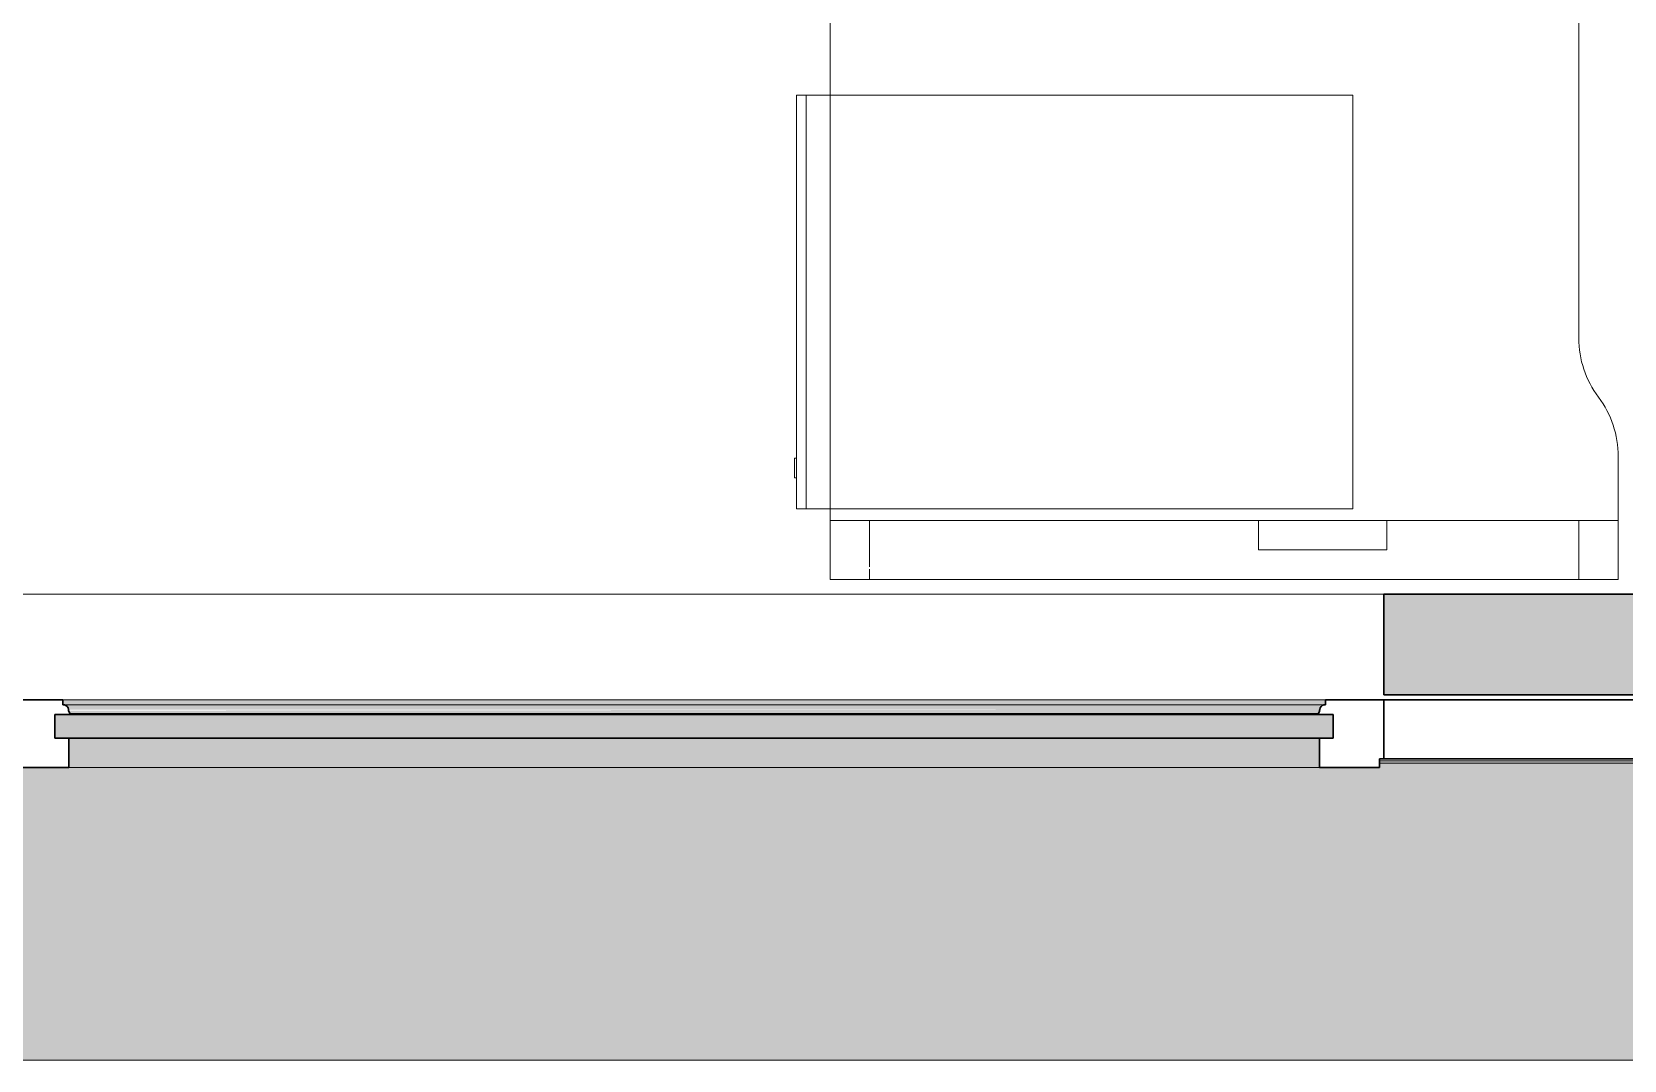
# Model space of a CAD drawing. Header units: millimetres. Extents: x 155927 to 317870, y -36033 to 97293.
# Drawn here: x 176629 to 178245, y 8897 to 9941 of the extents above; entities that cross this region are included whole.
import ezdxf

# ---------------------------------------------------------------- set-up
doc = ezdxf.new("R2010")
doc.units = ezdxf.units.MM
doc.header["$MEASUREMENT"] = 0
for name, color, linetype, lineweight in [('A-GLAZ', 7, 'CONTINUOUS', 9), ('A-WALL-PATT', 7, 'CONTINUOUS', 9), ('I-FURN', 8, 'CONTINUOUS', 9), ('I-WALL', 7, 'CONTINUOUS', 9)]:
    doc.layers.add(name, color=color, linetype=linetype, lineweight=lineweight)

msp = doc.modelspace()

# ---------------------------------------------------------------- hatches: boundary and pattern name
at = {"layer": 'A-GLAZ'}
for points in [[(177938.8, 9257.5), (177941.6, 9257.5), (177941.6, 9262.5), (176660, 9262.5), (176660, 9257.5), (177937.8, 9257.5)], [(177949.6, 9223.6), (177949.6, 9247.5), (176652.1, 9247.5), (176652.1, 9223.6), (177525.1, 9223.6)], [(177935.8, 9252.6), (177937.6, 9256.2), (177937.8, 9257.5), (176662.9, 9257), (176665.6, 9253.9), (176666.3, 9252.6), (177935.4, 9252.6)], [(177525.1, 9248.6), (177934.4, 9248.6), (177935.6, 9252.6), (176666, 9251.5), (176667.3, 9248.6), (176923.6, 9248.6)], [(177934.4, 9247.5), (177934.4, 9248.6), (177525.1, 9247.5)], [(177935.6, 9193.6), (177935.6, 9223.6), (176666, 9223.6), (176666, 9193.6), (177525.1, 9193.6)], [(180567.8, 8896.6), (180667.8, 8896.6), (180667.8, 8933.6), (180567.8, 8933.6), (180567.8, 9198.3), (180563.5, 9198.3), (180563.5, 9193.6), (179172.2, 9193.6), (179172.2, 9198.3), (177996.5, 9198.3), (177996.5, 9193.6), (176605.2, 9193.6), (176605.2, 9198.3), (175429.5, 9198.3), (175429.5, 9193.6), (174038.2, 9193.6), (174038.2, 9198.3), (174033.8, 9198.3), (174033.8, 8896.6), (180532.3, 8896.6)]]:
    msp.add_hatch(color=256, dxfattribs=at).paths.add_polyline_path(points, flags=0)
h = msp.add_hatch(color=256, dxfattribs=at)
h.paths.add_polyline_path([(179231.4, 9255.8), (179228.6, 9257.5), (179229.9, 9256.4), (179231, 9255.9)], flags=0)
h.paths.add_polyline_path([(176664.4, 9255.8), (176661.6, 9257.5), (176662.9, 9256.4), (176664, 9255.9)], flags=0)
h.paths.add_polyline_path([(174097.4, 9255.8), (174094.6, 9257.5), (174095.9, 9256.4), (174097, 9255.9)], flags=0)
h = msp.add_hatch(color=256, dxfattribs=at)
h.paths.add_polyline_path([(180567.8, 9198.3), (180567.8, 9200.4), (180563.5, 9200.4), (180563.5, 9198.3)], flags=0)
h.paths.add_polyline_path([(179162.5, 9198.3), (179172.2, 9198.3), (179172.2, 9200.4), (177996.5, 9200.4), (177996.5, 9198.3), (178728, 9198.3)], flags=0)
h.paths.add_polyline_path([(176322.2, 9198.3), (176605.2, 9198.3), (176605.2, 9200.4), (175429.5, 9200.4), (175429.5, 9198.3), (175720.8, 9198.3)], flags=0)
h.paths.add_polyline_path([(174038.2, 9198.3), (174038.2, 9200.4), (174033.8, 9200.4), (174033.8, 9198.3)], flags=0)
at = {"layer": 'A-WALL-PATT'}
for points in [[(178102.8, 9267.6), (178102.8, 9369.6), (178000.8, 9369.6), (178000.8, 9267.6)], [(179065.8, 9267.6), (179065.8, 9369.6), (178102.8, 9369.6), (178102.8, 9267.6), (178728, 9267.6)]]:
    msp.add_hatch(color=256, dxfattribs=at).paths.add_polyline_path(points, flags=0)

# ---------------------------------------------------------------- linework, layer by layer
at = {"layer": 'A-GLAZ', "lineweight": 30}
for p, q in [((176660, 9262.5), (176600.8, 9262.5)), ((176660, 9257.5), (176660, 9262.5)), ((177941.6, 9262.5), (177941.6, 9257.5)), ((178000.8, 9262.5), (177941.6, 9262.5)), ((179167.8, 9262.5), (178000.8, 9262.5)), ((178000.8, 9262.5), (178000.8, 9202.6)), ((178000.8, 9202.6), (178000.8, 9262.5)), ((177949.6, 9247.5), (176652.1, 9247.5)), ((176652.1, 9247.5), (176652.1, 9223.6)), ((176652.1, 9223.6), (176652.1, 9247.5)), ((176652.1, 9247.5), (176667.3, 9247.5)), ((176661.6, 9257.5), (176660, 9257.5)), ((176667.3, 9247.5), (176667.3, 9248.6)), ((177934.4, 9248.6), (177934.4, 9247.5)), ((177934.4, 9247.5), (177949.6, 9247.5)), ((177941.6, 9257.5), (177940.1, 9257.5)), ((177949.6, 9223.6), (177949.6, 9247.5)), ((177949.6, 9247.5), (177949.6, 9223.6)), ((176652.1, 9223.6), (177949.6, 9223.6)), ((176666, 9223.6), (176652.1, 9223.6)), ((176666, 9193.6), (176666, 9223.6)), ((177949.6, 9223.6), (177935.6, 9223.6)), ((177935.6, 9223.6), (177935.6, 9193.6)), ((177996.5, 9193.6), (177996.5, 9202.6)), ((177996.5, 9202.6), (178000.8, 9202.6)), ((178000.8, 9202.6), (179167.8, 9202.6)), ((176605.2, 9193.6), (176666, 9193.6)), ((177935.6, 9193.6), (177996.5, 9193.6))]:
    msp.add_line(p, q, dxfattribs=at)
at = {"layer": 'A-GLAZ'}
for p, q in [((177941.6, 9262.5), (176660, 9262.5)), ((176660, 9257.5), (176661.6, 9257.5)), ((176661.6, 9257.5), (177940.1, 9257.5)), ((176667.3, 9248.6), (177934.4, 9248.6)), ((177940.1, 9257.5), (177941.6, 9257.5)), ((177996.5, 9200.4), (179172.2, 9200.4)), ((177996.5, 9198.3), (179172.2, 9198.3)), ((176666, 9193.6), (177935.6, 9193.6)), ((174033.8, 8896.6), (180667.8, 8896.6))]:
    msp.add_line(p, q, dxfattribs=at)
at = {"layer": 'A-GLAZ', "lineweight": 30}
for centre, radius, start, end in [((176660.5, 9252.2), 5.36, 3.4261, 78.0476), ((176673.2, 9253), 7.4, 183.4261, 216.5739), ((177928.5, 9253), 7.4, 323.4261, 356.5739), ((177941.2, 9252.2), 5.36, 101.9524, 176.5739)]:
    msp.add_arc(centre, radius, start, end, dxfattribs=at)
at = {"layer": 'A-GLAZ'}
for points, knots in [([(176664, 9256.2), (176663.9, 9256.4), (176663.5, 9256.7), (176662.7, 9257.2), (176662, 9257.4), (176661.6, 9257.5)], [-0.4, -0.4, -0.4, -0.4, -0.3, -0.2, 0, 0, 0, 0]), ([(176665.8, 9252.6), (176665.8, 9253), (176665.7, 9253.7), (176665.3, 9254.6), (176665.1, 9255), (176665, 9255.2)], [-1, -1, -1, -1, -0.8, -0.7, -0.6, -0.6, -0.6, -0.6]), ([(177936.7, 9255.2), (177936.6, 9255), (177936.4, 9254.6), (177936, 9253.7), (177935.9, 9253), (177935.8, 9252.6)], [0.6, 0.6, 0.6, 0.6, 0.7, 0.8, 1, 1, 1, 1]), ([(177940.1, 9257.5), (177939.6, 9257.4), (177939, 9257.2), (177938.2, 9256.7), (177937.8, 9256.4), (177937.6, 9256.2)], [0, 0, 0, 0, 0.2, 0.3, 0.4, 0.4, 0.4, 0.4])]:
    msp.add_open_spline(points, degree=3, knots=knots, dxfattribs=at)
for points in [[(176667.3, 9248.6), (176667, 9249), (176666.7, 9249.4), (176666.5, 9249.8)], [(177935.1, 9249.8), (177934.9, 9249.4), (177934.7, 9249), (177934.4, 9248.6)]]:
    msp.add_open_spline(points, degree=3, dxfattribs=at)
at = {"layer": 'I-FURN'}
for p, q in [((177438.8, 10984.7), (177438.8, 9384.7)), ((177438.8, 9384.7), (177438.8, 10984.7)), ((178198.8, 9629.7), (178198.8, 10462)), ((178198.8, 10462), (178198.8, 9629.7)), ((177414.6, 9876.3), (177404.6, 9876.3)), ((177404.6, 9876.3), (177404.6, 9456.3)), ((177414.6, 9456.3), (177414.6, 9876.3)), ((177438.8, 9876.3), (177414.6, 9876.3)), ((177414.6, 9876.3), (177414.6, 9456.3)), ((177969.6, 9876.3), (177438.8, 9876.3)), ((177969.6, 9456.3), (177969.6, 9876.3)), ((177404.6, 9507.9), (177402.6, 9507.9)), ((177402.6, 9507.9), (177402.6, 9487.9)), ((177402.6, 9487.9), (177402.6, 9507.9)), ((178238.8, 9384.7), (178238.8, 9509.7)), ((178238.8, 9509.7), (178238.8, 9384.7)), ((177402.6, 9487.9), (177404.6, 9487.9)), ((177404.6, 9456.3), (177414.6, 9456.3)), ((177414.6, 9456.3), (177438.8, 9456.3)), ((177438.8, 9456.3), (177969.6, 9456.3)), ((177438.8, 9444.7), (177873.8, 9444.7)), ((177478.8, 9444.7), (177438.8, 9444.7)), ((177438.8, 9384.7), (177438.8, 9444.7)), ((177438.8, 9444.7), (177438.8, 9384.7)), ((178198.8, 9444.7), (177478.8, 9444.7)), ((177478.8, 9444.7), (177478.8, 9397.6)), ((177478.8, 9444.7), (177478.8, 9397.6)), ((177873.8, 9444.7), (178003.8, 9444.7)), ((177873.8, 9414.7), (177873.8, 9444.7)), ((177873.8, 9444.7), (177873.8, 9414.7)), ((178003.8, 9444.7), (178238.8, 9444.7)), ((178003.8, 9444.7), (178003.8, 9414.7)), ((178003.8, 9444.7), (178003.8, 9414.7)), ((178238.8, 9444.7), (178198.8, 9444.7)), ((178198.8, 9444.7), (178198.8, 9384.7)), ((178198.8, 9444.7), (178198.8, 9384.7)), ((178238.8, 9444.7), (178238.8, 9384.7)), ((178238.8, 9444.7), (178238.8, 9384.7)), ((178003.8, 9414.7), (177873.8, 9414.7)), ((177873.8, 9414.7), (178003.8, 9414.7)), ((177478.8, 9395.3), (177478.8, 9384.7)), ((177478.8, 9395.3), (177478.8, 9384.7)), ((178238.8, 9384.7), (177438.8, 9384.7)), ((177438.8, 9384.7), (177478.8, 9384.7)), ((177438.8, 9384.7), (178238.8, 9384.7)), ((178238.8, 9384.7), (177438.8, 9384.7)), ((177478.8, 9384.7), (178198.8, 9384.7)), ((178198.8, 9384.7), (178238.8, 9384.7))]:
    msp.add_line(p, q, dxfattribs=at)
for centre, start, end in [((178298.8, 9629.7), 180, 216.8699), ((178298.8, 9629.7), 180, 216.8699), ((178138.8, 9509.7), 0, 36.8699), ((178138.8, 9509.7), 0, 36.8699)]:
    msp.add_arc(centre, 100, start, end, dxfattribs=at)
at = {"layer": 'I-WALL'}
msp.add_line((176600.8, 9369.6), (178000.8, 9369.6), dxfattribs=at)
at = {"layer": 'I-WALL', "lineweight": 30}
for p, q in [((178102.8, 9369.6), (178000.8, 9369.6)), ((178000.8, 9369.6), (178000.8, 9267.6)), ((179065.8, 9369.6), (178102.8, 9369.6)), ((178000.8, 9267.6), (178102.8, 9267.6)), ((178102.8, 9267.6), (179065.8, 9267.6))]:
    msp.add_line(p, q, dxfattribs=at)

doc.saveas('drawing.dxf')
